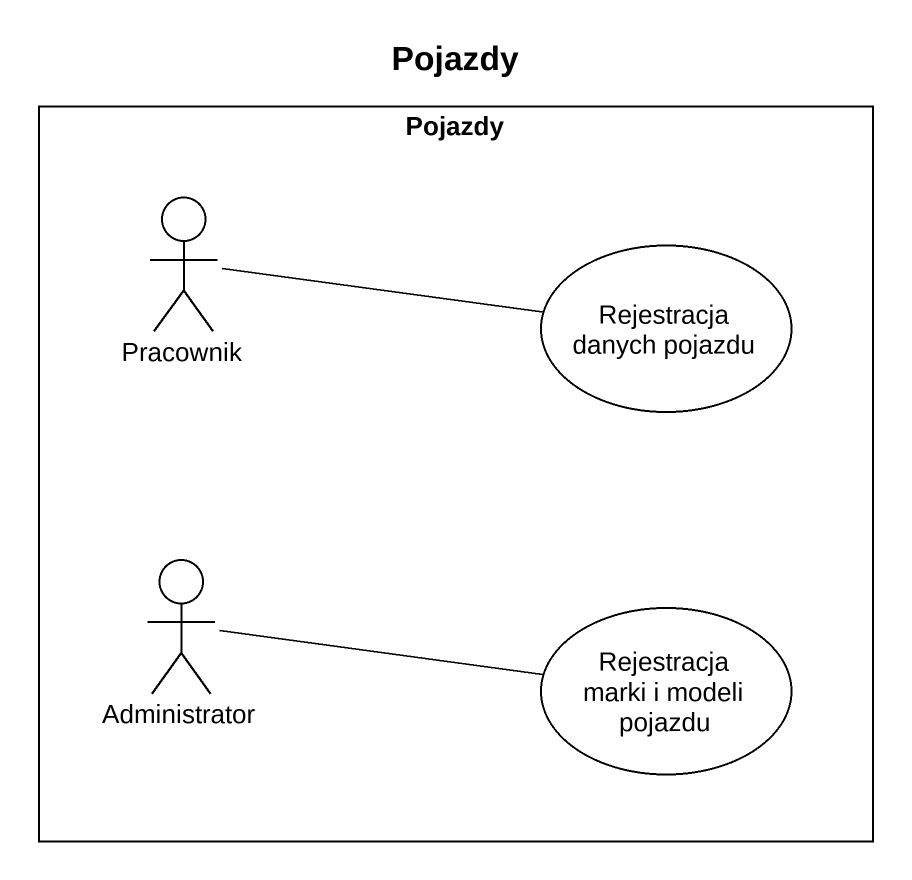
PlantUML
@startuml
title Pojazdy
rectangle Pojazdy {
  actor Pracownik
  usecase "Rejestracja danych pojazdu" as Rejestracja_danych_pojazdu
  actor Administrator
  usecase "Rejestracja marki i modeli pojazdu" as Rejestracja_marki_i_modeli
}
Pracownik -right- Rejestracja_danych_pojazdu
Administrator -right- Rejestracja_marki_i_modeli
@enduml
